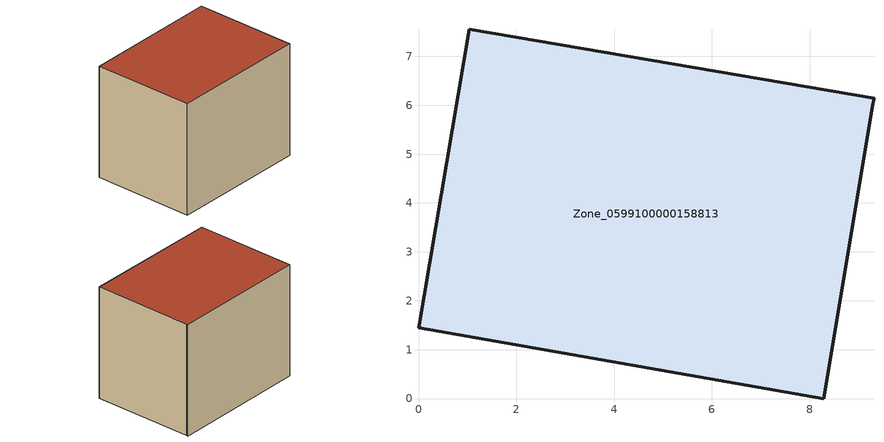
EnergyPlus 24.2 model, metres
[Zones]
Zone_0599100000158813
 floor ground (C_G): 9.29,6.02 8.29,0 0,1.45 1.04,7.55 9.32,6.14 z0
 wall outside (C_F): 9.32,6.14 1.04,7.55 0,1.45 8.29,0 9.29,6.02 9.32,6.14 z0:6.9
 roof outside (C_R): 8.29,0 9.29,6.02 9.32,6.14 1.04,7.55 0,1.45 z6.9
[BUILDING]
Pand.0599100000158813: North Axis=0; Terrain=City; Loads Convergence Tolerance Value=0.04; Temperature Convergence Tolerance Value=0.4; Solar Distribution=FullExterior; Maximum Number of Warmup Days=25; Minimum Number of Warmup Days=1
[Site:Location]
Rotterdam.The.Hague.AP_ZH_NLD Design_Conditions: Latitude=51.96; Longitude=4.45; Time Zone=1; Elevation=-4.5
[SITE:GROUNDTEMPERATURE:BUILDINGSURFACE]
18, 18, 18, 18, 18, 18, 18, 18, 18, 18, 18, 18
[MATERIAL] Thermal Absorptance=0.9; Solar Absorptance=0.7; Visible Absorptance=0.7
Name | Roughness | Thickness | Conductivity | Density | Specific Heat
G.TC.1946-1964 | MediumSmooth | 0.15 | 1 | 540 | 1210
F.TC.1946-1964 | Rough | 0.3 | 0.857143 | 1920 | 840
R.TC.1946-1964 | MediumRough | 0.2 | 0.235294 | 1500 | 1000
[CONSTRUCTION]
C_G: G.TC.1946-1964
C_F: F.TC.1946-1964
C_R: R.TC.1946-1964
[ZONE]
Zone_0599100000158813: Type=1; Multiplier=1; Ceiling Height=Autocalculate; Volume=Autocalculate; Floor Area=autocalculate; Part of Total Floor Area=Yes
[ZONEINFILTRATION:DESIGNFLOWRATE]
Infil_Zone_0599100000158813: Zone or ZoneList or Space or SpaceList=Zone_0599100000158813; Schedule=AlwaysOn; Design Flow Rate Calculation Method=Flow/Area; Flow Rate per Floor Area=0.003; Constant Term Coefficient=1; Temperature Term Coefficient=0; Velocity Term Coefficient=0; Velocity Squared Term Coefficient=0
[HVACTEMPLATE:ZONE:IDEALLOADSAIRSYSTEM]
Zone_0599100000158813: Maximum Heating Supply Air Temperature=50; Minimum Cooling Supply Air Temperature=13; Maximum Heating Supply Air Humidity Ratio=0.0156; Minimum Cooling Supply Air Humidity Ratio=0.0077; Heating Limit=NoLimit; Cooling Limit=NoLimit; Dehumidification Control Type=ConstantSensibleHeatRatio; Cooling Sensible Heat Ratio=0.7; Dehumidification Setpoint=60; Humidification Control Type=None; Humidification Setpoint=30; Outdoor Air Method=None; Outdoor Air Flow Rate per Person=0.00944; Outdoor Air Flow Rate per Zone Floor Area=0; Outdoor Air Flow Rate per Zone=0; Demand Controlled Ventilation Type=None; Outdoor Air Economizer Type=NoEconomizer; Heat Recovery Type=None; Sensible Heat Recovery Effectiveness=0.7; Latent Heat Recovery Effectiveness=0.65
[ZONECONTROL:THERMOSTAT]
ThermostatControl_Zone_0599100000158813: Zone or ZoneList=Zone_0599100000158813; Control Type Schedule=DualSetpointControlType; Control 1=Thermostat_Zone_0599100000158813; Temperature Difference Between Cutout And Setpoint=0
[THERMOSTATSETPOINT:DUALSETPOINT]
Thermostat_Zone_0599100000158813: Heating Setpoint Temperature Schedule=HeatingSetpoint_Zone_0599100000158813; Cooling Setpoint Temperature Schedule=CoolingSetpoint_Zone_0599100000158813
[SCHEDULE:COMPACT]
HeatingSetpoint_Zone_0599100000158813: Through: 12/31, For: AllDays, Until: 24:00, 21
CoolingSetpoint_Zone_0599100000158813: Through: 12/31, For: AllDays, Until: 24:00, 24
DualSetpointControlType: Through: 12/31, For: AllDays, Until: 24:00, 4
AlwaysOn: Through: 12/31, For: AllDays, Until: 24:00, 1
